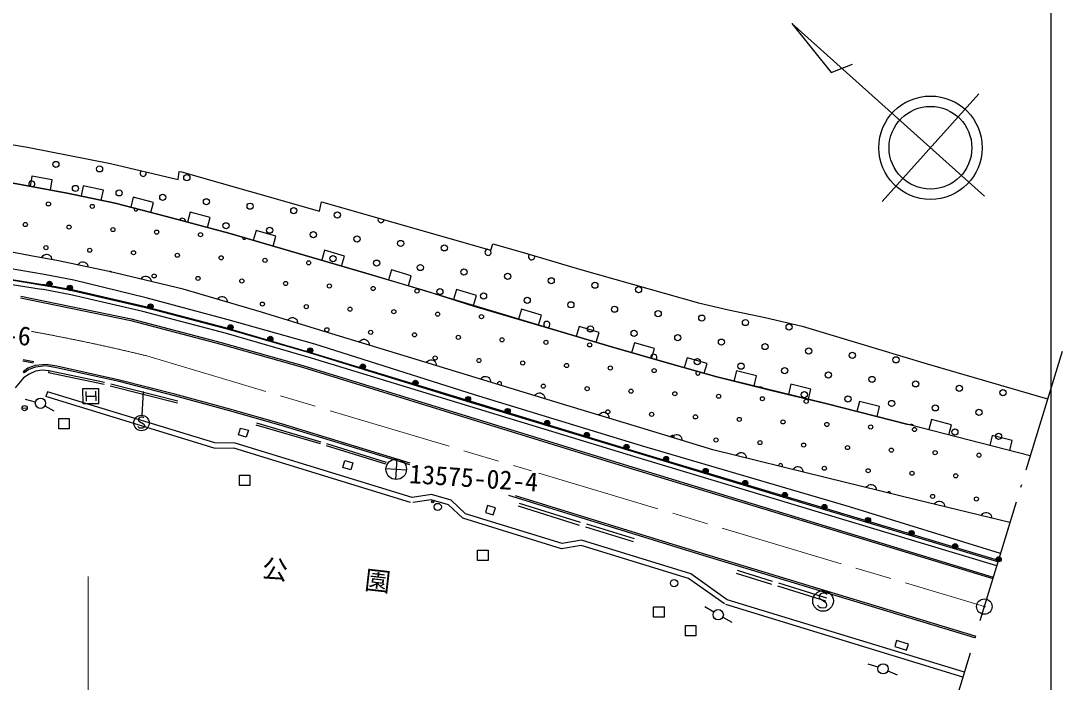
# Model space of a CAD drawing. Units: millimetres, scale not verified. Extents: x 40000 to 680000, y 20000 to 380000.
# Drawn here: x 479367 to 579500, y 275388 to 339375 of the extents above; entities that cross this region are included whole.
import ezdxf
from ezdxf.enums import TextEntityAlignment as Align

# ---------------------------------------------------------------- set-up
doc = ezdxf.new("R2010")
doc.units = ezdxf.units.MM
doc.header["$LTSCALE"] = 1000
doc.linetypes.add('CHAIN', pattern=[18.5, 12, -1.5, 3.5, -1.5])
doc.linetypes.add('LONG_DASHED_DOTTED', pattern=[15.25, 12, -1.5, 0.25, -1.5])
for name, color, linetype, lineweight in [('M-BGD', 7, 'Continuous', 25), ('M-BMK', 2, 'CHAIN', 13), ('M-BMK-LINE', 2, 'LONG_DASHED_DOTTED', 25), ('M-BMK-ROW', 30, 'Continuous', 25), ('M-BMK-SRVR', 3, 'Continuous', 25), ('M-OTRS', 6, 'Continuous', 25), ('M-STR-HTXT', 7, 'Continuous', 13), ('M-TTL-BAND', 7, 'Continuous', 25)]:
    doc.layers.add(name, color=color, linetype=linetype, lineweight=lineweight)
doc.styles.add('ＭＳ ゴシック', font='')
doc.styles.get('ＭＳ ゴシック').set_extended_font_data('MS Gothic')

msp = doc.modelspace()

# ---------------------------------------------------------------- linework, layer by layer
at = {"layer": 'M-BGD'}
for p, q in [((472047, 328489), (480039, 327153)), ((480039, 327153), (488046, 325556)), ((488046, 325556), (494592, 324024)), ((494592, 324024), (494703, 324780)), ((494703, 324780), (494906, 324753)), ((494906, 324753), (508250, 320957)), ((478630, 323648), (483874, 322705)), ((483874, 322705), (478630, 323648)), ((483874, 322705), (488493, 321728)), ((488493, 321728), (483874, 322705)), ((488493, 321728), (493448, 320436)), ((493448, 320436), (488493, 321728)), ((508250, 320957), (508446, 321860)), ((508446, 321860), (524819, 317185)), ((493448, 320436), (499500, 318815)), ((499500, 318815), (493448, 320436)), ((499500, 318815), (512746, 314967)), ((512746, 314967), (499500, 318815)), ((480876, 316542), (475721, 317515)), ((524819, 317185), (525018, 317797)), ((525018, 317797), (528077, 316919)), ((482872, 316170), (480876, 316542)), ((528077, 316919), (533409, 315360)), ((481649, 314824), (474611, 316019)), ((487913, 315107), (482872, 316170)), ((482099, 313680), (474202, 314981)), ((474445, 314509), (481390, 313420)), ((474617, 314963), (481491, 313877)), ((484517, 314278), (481649, 314824)), ((495067, 313405), (487913, 315107)), ((512746, 314967), (518441, 313284)), ((531615, 309281), (512746, 314967)), ((533409, 315360), (538536, 313887)), ((484203, 312866), (481390, 313420)), ((484471, 313317), (481491, 313877)), ((482099, 313680), (481902, 313718)), ((484064, 313301), (482099, 313680)), ((482296, 313648), (482099, 313680)), ((491500, 312561), (484517, 314278)), ((538536, 313887), (544916, 312104)), ((479340, 312576), (490029, 310386)), ((479370, 312722), (490063, 310532)), ((484064, 313301), (483869, 313346)), ((491851, 311502), (484064, 313301)), ((484260, 313263), (484064, 313301)), ((491167, 311250), (484203, 312866)), ((491291, 311728), (484471, 313317)), ((499434, 310450), (491500, 312561)), ((502640, 311173), (495067, 313405)), ((518441, 313284), (523184, 311773)), ((499173, 309664), (491291, 311728)), ((491851, 311502), (491658, 311552)), ((499584, 309477), (491851, 311502)), ((492046, 311457), (491851, 311502)), ((523184, 311773), (531615, 309281)), ((544916, 312104), (547799, 311427)), ((547799, 311427), (551352, 310669)), ((490063, 310532), (498745, 308247)), ((499271, 309116), (491167, 311250)), ((507822, 308093), (499434, 310450)), ((508694, 309314), (502640, 311173)), ((551352, 310669), (554933, 309824)), ((490029, 310386), (498705, 308102)), ((507657, 307197), (499173, 309664)), ((499584, 309477), (499392, 309533)), ((507287, 307249), (499584, 309477)), ((499777, 309427), (499584, 309477)), ((554933, 309824), (559944, 308321)), ((507471, 306744), (499271, 309116)), ((516448, 306962), (508694, 309314)), ((531615, 309281), (536476, 307829)), ((536476, 307829), (531615, 309281)), ((498705, 308102), (506605, 305876)), ((498745, 308247), (506648, 306020)), ((523245, 303179), (507822, 308093)), ((536476, 307829), (542320, 306147)), ((542320, 306147), (536476, 307829)), ((559944, 308321), (567025, 306194)), ((480597, 306245), (479584, 306442)), ((480625, 306393), (479613, 306589)), ((507287, 307249), (507096, 307308)), ((522552, 302544), (507287, 307249)), ((507479, 307194), (507287, 307249)), ((522785, 302058), (507471, 306744)), ((523012, 302508), (507657, 307197)), ((532188, 302151), (516448, 306962)), ((480064, 305765), (479611, 305426)), ((479611, 305426), (479701, 305305)), ((480137, 305632), (479701, 305305)), ((480759, 306020), (480064, 305765)), ((480793, 305873), (480137, 305632)), ((480781, 305470), (480197, 305197)), ((481813, 306133), (480759, 306020)), ((481438, 305574), (480781, 305470)), ((481808, 305981), (480793, 305873)), ((482091, 305512), (481438, 305574)), ((482829, 305801), (481808, 305981)), ((482855, 305949), (481813, 306133)), ((482091, 305512), (482050, 305317)), ((487477, 304371), (482091, 305512)), ((488898, 304466), (482829, 305801)), ((488933, 304612), (482855, 305949)), ((506605, 305876), (537240, 296430)), ((506648, 306020), (537284, 296573)), ((542320, 306147), (546674, 304930)), ((546674, 304930), (542320, 306147)), ((567025, 306194), (578652, 302791)), ((479647, 304832), (478823, 303854)), ((480197, 305197), (479647, 304832)), ((487436, 304175), (482050, 305317)), ((494228, 303103), (488898, 304466)), ((494265, 303249), (488933, 304612)), ((546674, 304930), (551837, 303627)), ((557202, 302358), (546674, 304930)), ((481955, 303493), (481809, 303015)), ((498149, 298540), (481955, 303493)), ((485673, 303528), (485680, 302591)), ((486610, 303535), (486617, 302598)), ((494515, 302390), (488024, 304043)), ((494565, 302583), (488074, 304237)), ((491198, 303523), (491064, 301224)), ((551837, 303627), (557202, 302358)), ((480791, 302495), (479820, 302736)), ((498071, 298041), (481809, 303015)), ((485676, 303059), (486614, 303066)), ((499559, 301658), (494228, 303103)), ((499599, 301803), (494265, 303249)), ((522552, 302544), (522360, 302602)), ((557008, 292105), (522552, 302544)), ((522743, 302485), (522552, 302544)), ((539199, 297577), (523012, 302508)), ((539396, 298266), (523245, 303179)), ((479500, 301920), (479996, 301887)), ((481711, 302127), (482581, 301635)), ((504557, 300228), (499559, 301658)), ((504598, 300372), (499599, 301803)), ((539058, 297089), (522785, 302058)), ((539315, 300002), (532188, 302151)), ((557202, 302358), (565191, 300335)), ((565191, 300335), (557202, 302358)), ((508403, 298628), (502202, 300456)), ((500431, 299309), (500627, 299978)), ((500627, 299978), (501379, 299758)), ((501379, 299758), (501183, 299089)), ((508346, 298436), (502145, 300264)), ((515909, 296759), (504554, 300228)), ((515953, 296903), (504598, 300372)), ((546301, 297868), (539315, 300002)), ((576976, 297284), (565191, 300335)), ((500109, 298513), (498149, 298540)), ((517209, 293257), (500109, 298513)), ((501183, 299089), (500431, 299309)), ((514745, 296661), (508980, 298456)), ((500102, 298013), (498071, 298041)), ((517062, 292779), (499962, 298035)), ((514685, 296470), (508920, 298265)), ((559304, 291568), (539199, 297577)), ((559504, 292359), (539396, 298266)), ((557271, 295153), (546301, 297868)), ((510517, 296157), (510710, 296831)), ((510710, 296831), (511476, 296611)), ((511476, 296611), (511283, 295938)), ((515741, 296986), (515608, 295000)), ((517005, 296420), (515909, 296759)), ((517015, 296574), (515953, 296903)), ((537240, 296430), (573367, 285418)), ((537284, 296573), (573410, 285562)), ((559516, 290948), (539058, 297089)), ((511283, 295938), (510517, 296157)), ((514682, 296059), (516668, 295926)), ((565945, 293046), (557271, 295153)), ((519090, 293562), (517209, 293257)), ((520986, 292989), (519090, 293562)), ((544928, 287788), (526565, 293465)), ((544972, 287931), (527212, 293422)), ((519056, 293050), (517289, 292763)), ((520730, 292544), (519056, 293050)), ((522124, 291249), (520730, 292544)), ((522381, 291693), (520986, 292989)), ((524517, 292493), (524311, 291816)), ((525263, 292267), (524517, 292493)), ((533414, 290565), (527494, 292409)), ((533503, 290851), (527583, 292695)), ((575019, 290851), (565945, 293046)), ((531709, 288823), (522381, 291693)), ((524311, 291816), (525058, 291590)), ((525058, 291590), (525263, 292267)), ((557008, 292105), (556816, 292163)), ((573862, 287047), (557008, 292105)), ((557199, 292047), (557008, 292105)), ((573901, 287174), (559304, 291568)), ((574109, 287860), (559504, 292359)), ((531673, 288311), (522124, 291249)), ((538635, 288962), (534003, 290404)), ((538724, 289249), (534092, 290690)), ((573743, 286655), (559516, 290948)), ((533554, 288610), (531673, 288311)), ((533590, 289122), (531709, 288823)), ((543948, 285422), (533554, 288610)), ((544172, 285876), (533590, 289122)), ((571626, 279696), (544929, 287787)), ((571670, 279840), (544972, 287931)), ((547403, 282968), (543948, 285422)), ((547692, 283375), (544172, 285876)), ((551986, 284862), (548582, 285913)), ((552074, 285149), (548670, 286200)), ((557214, 283236), (552568, 284677)), ((557302, 283523), (552656, 284963)), ((546378, 282181), (545518, 282691)), ((570463, 275874), (547546, 282897)), ((570609, 276353), (547692, 283375)), ((547244, 281682), (548118, 281195)), ((564065, 279424), (563886, 278856)), ((565212, 279061), (564065, 279424)), ((563886, 278856), (565032, 278494)), ((565032, 278494), (565212, 279061)), ((562272, 276836), (561315, 277128)), ((563209, 276491), (564126, 276094))]:
    msp.add_line(p, q, dxfattribs=at)
for points in [[(482236, 322999), (482413, 323984), (480445, 324338), (480268, 323353)], [(487162, 322010), (487369, 322988), (485412, 323402), (485205, 322423)], [(491938, 320830), (492191, 321798), (490255, 322302), (490003, 321334)], [(497440, 319367), (497699, 320333), (495767, 320851), (495508, 319885)], [(503772, 317574), (504051, 318535), (502130, 319093), (501851, 318132)], [(481382, 316448), (481443, 316553), (481520, 316638), (481633, 316729), (481752, 316768), (481874, 316781), (482027, 316752), (482136, 316696), (482233, 316617), (482309, 316491), (482350, 316384), (482366, 316264)], [(510395, 315650), (510674, 316611), (508753, 317169), (508474, 316208)], [(484903, 315742), (484966, 315846), (485045, 315929), (485161, 316017), (485281, 316053), (485403, 316063), (485555, 316031), (485662, 315973), (485758, 315891), (485830, 315763), (485869, 315656), (485882, 315535)], [(491003, 314372), (491069, 314474), (491150, 314555), (491268, 314640), (491389, 314673), (491511, 314680), (491662, 314644), (491768, 314583), (491861, 314499), (491931, 314370), (491966, 314261), (491976, 314140)], [(516848, 313731), (517137, 314689), (515222, 315266), (514933, 314308)], [(498374, 312430), (498445, 312529), (498530, 312606), (498652, 312684), (498775, 312711), (498897, 312711), (499046, 312667), (499149, 312601), (499237, 312512), (499300, 312379), (499330, 312268), (499333, 312147)], [(523138, 311835), (523427, 312793), (521512, 313370), (521223, 312413)], [(529428, 309940), (529716, 310897), (527802, 311474), (527513, 310517)], [(505189, 310390), (505261, 310488), (505347, 310564), (505470, 310641), (505593, 310666), (505716, 310665), (505864, 310619), (505966, 310552), (506053, 310462), (506114, 310328), (506143, 310217), (506145, 310096)], [(535004, 308269), (535290, 309227), (533374, 309799), (533088, 308841)], [(512093, 308283), (512164, 308381), (512250, 308457), (512373, 308535), (512495, 308560), (512618, 308560), (512766, 308515), (512869, 308447), (512956, 308358), (513018, 308224), (513047, 308113), (513049, 307993)], [(540359, 306712), (540636, 307673), (538714, 308226), (538437, 307265)], [(518593, 306306), (518665, 306404), (518751, 306480), (518874, 306557), (518997, 306583), (519119, 306582), (519267, 306536), (519370, 306469), (519457, 306379), (519518, 306245), (519547, 306135), (519549, 306014)], [(545460, 305270), (545729, 306233), (543803, 306771), (543534, 305808)], [(550277, 304050), (550514, 305021), (548572, 305496), (548334, 304525)], [(523840, 304702), (523912, 304801), (523998, 304876), (524121, 304954), (524243, 304979), (524366, 304978), (524514, 304933), (524616, 304865), (524704, 304775), (524765, 304642), (524794, 304531), (524796, 304410)], [(555541, 302764), (555779, 303735), (553836, 304210), (553598, 303238)], [(529087, 303099), (529159, 303197), (529244, 303273), (529367, 303350), (529490, 303375), (529613, 303374), (529761, 303329), (529863, 303261), (529951, 303172), (530012, 303038), (530041, 302927), (530043, 302806)], [(562166, 301101), (562411, 302071), (560473, 302561), (560227, 301592)], [(535273, 301221), (535345, 301319), (535430, 301395), (535553, 301473), (535676, 301499), (535798, 301498), (535947, 301454), (536049, 301386), (536137, 301297), (536199, 301164), (536228, 301053), (536231, 300932)], [(491277, 300954), (491236, 300999), (491179, 301024), (491100, 301039), (490984, 301038), (490887, 301011), (490805, 300954), (490757, 300871), (490754, 300785), (490758, 300729), (490788, 300654), (490841, 300613), (491252, 300380), (491297, 300313), (491328, 300219), (491321, 300129), (491295, 300058), (491243, 299990), (491127, 299955), (490955, 299954), (490880, 299965), (490808, 299998), (490748, 300054), (490695, 300139)], [(569106, 299322), (569356, 300290), (567420, 300791), (567169, 299823)], [(542330, 299081), (542402, 299179), (542488, 299255), (542611, 299333), (542734, 299358), (542856, 299357), (543005, 299312), (543107, 299244), (543194, 299154), (543255, 299021), (543284, 298910), (543287, 298789)], [(574998, 297796), (575249, 298764), (573313, 299265), (573062, 298297)], [(548558, 297309), (548625, 297411), (548707, 297492), (548825, 297575), (548946, 297607), (549069, 297613), (549219, 297576), (549325, 297514), (549417, 297429), (549486, 297299), (549520, 297190), (549529, 297069)], [(554043, 295952), (554110, 296054), (554191, 296134), (554310, 296218), (554431, 296250), (554554, 296256), (554704, 296218), (554810, 296156), (554902, 296072), (554970, 295941), (555005, 295832), (555014, 295712)], [(561122, 294218), (561188, 294320), (561270, 294400), (561388, 294485), (561509, 294517), (561631, 294524), (561782, 294487), (561888, 294425), (561981, 294341), (562049, 294211), (562085, 294102), (562094, 293982)], [(567728, 292615), (567794, 292717), (567875, 292798), (567993, 292883), (568114, 292915), (568237, 292921), (568387, 292885), (568493, 292823), (568586, 292739), (568655, 292609), (568690, 292500), (568700, 292380)], [(572265, 291518), (572331, 291620), (572412, 291701), (572530, 291785), (572651, 291818), (572774, 291824), (572924, 291788), (573030, 291726), (573123, 291642), (573192, 291512), (573227, 291403), (573237, 291283)], [(557299, 283875), (557248, 283939), (557176, 283979), (557073, 284006), (556918, 284016), (556786, 283990), (556671, 283922), (556599, 283817), (556586, 283702), (556586, 283627), (556619, 283525), (556686, 283465), (557208, 283114), (557262, 283021), (557294, 282893), (557276, 282774), (557234, 282682), (557159, 282597), (557001, 282562), (556771, 282577), (556673, 282599), (556581, 282650), (556506, 282731), (556444, 282850)]]:
    msp.add_lwpolyline(points, dxfattribs=at)
msp.add_lwpolyline([(485401, 302307), (485389, 303807), (486889, 303818), (486901, 302318)], close=True, dxfattribs=at)
for centre, radius in [((482767, 325474), 298), ((486988, 325046), 298), ((495430, 324190), 298), ((484663, 323150), 298), ((488884, 322721), 298), ((493105, 322293), 298), ((482049, 321655), 199), ((486285, 321412), 199), ((497326, 321865), 298), ((501547, 321437), 298), ((505768, 321009), 298), ((509989, 320581), 298), ((479809, 319659), 199), ((484045, 319416), 199), ((499223, 319541), 298), ((488281, 319172), 199), ((492516, 318928), 199), ((496752, 318685), 199), ((503444, 319113), 298), ((507665, 318685), 298), ((511886, 318257), 298), ((481805, 317420), 199), ((516107, 317829), 298), ((520328, 317401), 298), ((486041, 317176), 199), ((490277, 316932), 199), ((494512, 316689), 199), ((498748, 316445), 199), ((509561, 316360), 298), ((502984, 316201), 199), ((507219, 315958), 199), ((513782, 315932), 298), ((518003, 315504), 298), ((492273, 314693), 199), ((496508, 314449), 199), ((522224, 315076), 298), ((526445, 314648), 298), ((530666, 314220), 298), ((482139, 313926), 249), ((482146, 313925), 249), ((482139, 313926), 220), ((482146, 313925), 220), ((482139, 313926), 191), ((482146, 313925), 191), ((482139, 313926), 161), ((482146, 313925), 161), ((482139, 313926), 132), ((482146, 313925), 132), ((482139, 313926), 97.5), ((482146, 313925), 97.5), ((482139, 313926), 67.5), ((482146, 313925), 67.5), ((482139, 313926), 38.8), ((482146, 313925), 38.8), ((482139, 313926), 7.5), ((482146, 313925), 7.5), ((484111, 313545), 249), ((484120, 313543), 249), ((484111, 313545), 220), ((484120, 313543), 220), ((484111, 313545), 191), ((484120, 313543), 191), ((484111, 313545), 161), ((484120, 313543), 161), ((484111, 313545), 132), ((484120, 313543), 132), ((484111, 313545), 97.5), ((484120, 313543), 97.5), ((484111, 313545), 67.5), ((484120, 313543), 67.5), ((484111, 313545), 38.8), ((484120, 313543), 38.8), ((484111, 313545), 7.5), ((484120, 313543), 7.5), ((500744, 314205), 199), ((504980, 313962), 199), ((509215, 313718), 199), ((513451, 313474), 199), ((517687, 313231), 199), ((519900, 313180), 298), ((534887, 313792), 298), ((539108, 313364), 298), ((524121, 312752), 298), ((528342, 312324), 298), ((491907, 311744), 249), ((491914, 311742), 249), ((491907, 311744), 220), ((491914, 311742), 220), ((491907, 311744), 191), ((491914, 311742), 191), ((491907, 311744), 161), ((491914, 311742), 161), ((491907, 311744), 132), ((491914, 311742), 132), ((491907, 311744), 97.5), ((491914, 311742), 97.5), ((491907, 311744), 67.5), ((491914, 311742), 67.5), ((491907, 311744), 38.8), ((491914, 311742), 38.8), ((491907, 311744), 7.5), ((491914, 311742), 7.5), ((502740, 311966), 199), ((506976, 311722), 199), ((511211, 311478), 199), ((515447, 311235), 199), ((532563, 311896), 298), ((536784, 311468), 298), ((519682, 310991), 199), ((523918, 310747), 199), ((541005, 311040), 298), ((545226, 310612), 298), ((549447, 310184), 298), ((499647, 309718), 249), ((499653, 309716), 249), ((499647, 309718), 220), ((499653, 309716), 220), ((499647, 309718), 191), ((499653, 309716), 191), ((499647, 309718), 161), ((499653, 309716), 161), ((499647, 309718), 132), ((499653, 309716), 132), ((499647, 309718), 97.5), ((499653, 309716), 97.5), ((499647, 309718), 67.5), ((499653, 309716), 67.5), ((499647, 309718), 38.8), ((499653, 309716), 38.8), ((499647, 309718), 7.5), ((499653, 309716), 7.5), ((508972, 309482), 199), ((513207, 309239), 199), ((534459, 309571), 298), ((538680, 309143), 298), ((553668, 309756), 298), ((503505, 308602), 249), ((503505, 308602), 220), ((503505, 308602), 191), ((503505, 308602), 161), ((503505, 308602), 132), ((503505, 308602), 97.5), ((503505, 308602), 67.5), ((503505, 308602), 38.8), ((503505, 308602), 7.5), ((517443, 308995), 199), ((521678, 308751), 199), ((525914, 308508), 199), ((530150, 308264), 199), ((542901, 308715), 298), ((547122, 308287), 298), ((507356, 307488), 249), ((507360, 307487), 249), ((507356, 307488), 220), ((507360, 307487), 220), ((507356, 307488), 191), ((507360, 307487), 191), ((507356, 307488), 161), ((507360, 307487), 161), ((507356, 307488), 132), ((507360, 307487), 132), ((507356, 307488), 97.5), ((507360, 307487), 97.5), ((507356, 307488), 67.5), ((507360, 307487), 67.5), ((507356, 307488), 38.8), ((507360, 307487), 38.8), ((507356, 307488), 7.5), ((507360, 307487), 7.5), ((534385, 308020), 199), ((551343, 307859), 298), ((555564, 307431), 298), ((519439, 306755), 199), ((523674, 306512), 199), ((527910, 306268), 199), ((544798, 306391), 298), ((559785, 307003), 298), ((564006, 306575), 298), ((512449, 305919), 249), ((512449, 305919), 220), ((512449, 305919), 191), ((512449, 305919), 161), ((512449, 305919), 132), ((512449, 305919), 97.5), ((512449, 305919), 67.5), ((512449, 305919), 38.8), ((512449, 305919), 7.5), ((532146, 306024), 199), ((536381, 305781), 199), ((540617, 305537), 199), ((549019, 305963), 298), ((553240, 305535), 298), ((517537, 304350), 249), ((517537, 304350), 220), ((517537, 304350), 191), ((517537, 304350), 161), ((517537, 304350), 132), ((517537, 304350), 97.5), ((517537, 304350), 67.5), ((557461, 305107), 298), ((561682, 304679), 298), ((565903, 304251), 298), ((517537, 304350), 38.8), ((517537, 304350), 7.5), ((529906, 304028), 199), ((534142, 303785), 199), ((538377, 303541), 199), ((542613, 303297), 199), ((555136, 303210), 298), ((570124, 303823), 298), ((574345, 303395), 298), ((481276, 302374), 498), ((522624, 302782), 249), ((522625, 302782), 249), ((522624, 302782), 220), ((522625, 302782), 220), ((522624, 302782), 191), ((522625, 302782), 191), ((522624, 302782), 161), ((522625, 302782), 161), ((522624, 302782), 132), ((522625, 302782), 132), ((522624, 302782), 97.5), ((522625, 302782), 97.5), ((522624, 302782), 67.5), ((522625, 302782), 67.5), ((522624, 302782), 38.8), ((522625, 302782), 38.8), ((522624, 302782), 7.5), ((522625, 302782), 7.5), ((546849, 303054), 199), ((551084, 302810), 199), ((555320, 302566), 199), ((559357, 302782), 298), ((563578, 302354), 298), ((479748, 301903), 249), ((526452, 301623), 249), ((526452, 301623), 220), ((526452, 301623), 191), ((526452, 301623), 161), ((526452, 301623), 132), ((526452, 301623), 97.5), ((526452, 301623), 67.5), ((526452, 301623), 38.8), ((526452, 301623), 7.5), ((536138, 301545), 199), ((540373, 301301), 199), ((567799, 301926), 298), ((572020, 301498), 298), ((491048, 300468), 746), ((530281, 300463), 249), ((530281, 300463), 220), ((530281, 300463), 191), ((530281, 300463), 161), ((530281, 300463), 132), ((530281, 300463), 97.5), ((530281, 300463), 67.5), ((530281, 300463), 38.8), ((530281, 300463), 7.5), ((544609, 301058), 199), ((548845, 300814), 199), ((553080, 300570), 199), ((557316, 300327), 199), ((534109, 299303), 249), ((534109, 299303), 220), ((534109, 299303), 191), ((534109, 299303), 161), ((534109, 299303), 132), ((534109, 299303), 97.5), ((561552, 300083), 199), ((565787, 299839), 199), ((569696, 299602), 298), ((573917, 299174), 298), ((534109, 299303), 67.5), ((534109, 299303), 38.8), ((534109, 299303), 7.5), ((546605, 298818), 199), ((550841, 298574), 199), ((555076, 298331), 199), ((537937, 298143), 249), ((537937, 298143), 220), ((537937, 298143), 191), ((537937, 298143), 161), ((537937, 298143), 132), ((537937, 298143), 97.5), ((537937, 298143), 67.5), ((537937, 298143), 38.8), ((537937, 298143), 7.5), ((559312, 298087), 199), ((563547, 297843), 199), ((567783, 297600), 199), ((572019, 297356), 199), ((515675, 295993), 995), ((541766, 296983), 249), ((541766, 296983), 220), ((541766, 296983), 191), ((541766, 296983), 161), ((541766, 296983), 132), ((541766, 296983), 97.5), ((541766, 296983), 67.5), ((541766, 296983), 38.8), ((541766, 296983), 7.5), ((545594, 295823), 249), ((545594, 295823), 220), ((545594, 295823), 191), ((545594, 295823), 161), ((545594, 295823), 132), ((545594, 295823), 97.5), ((545594, 295823), 67.5), ((545594, 295823), 38.8), ((545594, 295823), 7.5), ((557072, 296091), 199), ((561308, 295847), 199), ((565543, 295604), 199), ((569779, 295360), 199), ((549423, 294663), 249), ((549423, 294663), 220), ((549423, 294663), 191), ((549423, 294663), 161), ((549423, 294663), 132), ((549423, 294663), 97.5), ((549423, 294663), 67.5), ((549423, 294663), 38.8), ((549423, 294663), 7.5), ((553251, 293503), 249), ((553251, 293503), 220), ((553251, 293503), 191), ((553251, 293503), 161), ((553251, 293503), 132), ((553251, 293503), 97.5), ((553251, 293503), 67.5), ((553251, 293503), 38.8), ((553251, 293503), 7.5), ((567539, 293364), 199), ((519205, 292833), 100), ((519689, 292343), 350), ((557079, 292343), 249), ((557080, 292343), 249), ((557079, 292343), 220), ((557080, 292343), 220), ((557079, 292343), 191), ((557080, 292343), 191), ((557079, 292343), 161), ((557080, 292343), 161), ((557079, 292343), 132), ((557080, 292343), 132), ((557079, 292343), 97.5), ((557080, 292343), 97.5), ((557079, 292343), 67.5), ((557080, 292343), 67.5), ((571775, 293120), 199), ((557079, 292343), 38.8), ((557080, 292343), 38.8), ((557079, 292343), 7.5), ((557080, 292343), 7.5), ((561293, 291079), 249), ((561293, 291079), 220), ((561293, 291079), 191), ((561293, 291079), 161), ((561293, 291079), 132), ((561293, 291079), 97.5), ((561293, 291079), 67.5), ((561293, 291079), 38.8), ((561293, 291079), 7.5), ((565506, 289814), 249), ((565506, 289814), 220), ((565506, 289814), 191), ((565506, 289814), 161), ((565506, 289814), 132), ((565506, 289814), 97.5), ((565506, 289814), 67.5), ((565506, 289814), 38.8), ((565506, 289814), 7.5), ((569720, 288550), 249), ((569720, 288550), 220), ((569720, 288550), 191), ((569720, 288550), 161), ((569720, 288550), 132), ((569720, 288550), 97.5), ((569720, 288550), 67.5), ((569720, 288550), 38.8), ((569720, 288550), 7.5), ((573934, 287285), 249), ((573934, 287285), 220), ((573934, 287285), 191), ((573934, 287285), 161), ((573934, 287285), 132), ((573934, 287285), 97.5), ((573934, 287285), 67.5), ((573934, 287285), 38.8), ((573934, 287285), 7.5), ((542544, 284973), 350), ((556947, 283252), 995), ((546808, 281925), 498), ((572543, 282709), 22.5), ((562750, 276690), 498)]:
    msp.add_circle(centre, radius, dxfattribs=at)
for centre, radius, start, end in [((491209, 324618), 298, 126.71593, 26.93908), ((480442, 323578), 298, 292.34438, 227.27616), ((490520, 321168), 199, 156.57411, 354.20289), ((495002, 319969), 298, 354.54796, 155.46564), ((514210, 320153), 298, 152.81446, 355.31913), ((500988, 318441), 199, 179.97454, 327.62649), ((524549, 316973), 298, 95.15025, 52.98333), ((528770, 316545), 298, 130.1766, 17.2274), ((488037, 314936), 199, 30.1619, 123.07429), ((498504, 312209), 199, 45.03655, 102.11502), ((528154, 310504), 199, 238.04942, 269.02009), ((530238, 309999), 298, 266.29473, 240.16265), ((540577, 306819), 298, 310.84249, 197.04732), ((544853, 305293), 199, 119.39632, 29.36515), ((568227, 306147), 298, 242.75086, 264.62794), ((525670, 304272), 199, 304.57546, 201.43307), ((550915, 303638), 298, 42.61014, 109.93042), ((565475, 300030), 298, 35.9209, 116.23127), ((542369, 299062), 199, 345.05299, 160.96839), ((552837, 296335), 199, 321.84473, 190.35551), ((563304, 293608), 199, 9.31837, 143.37446), ((574818, 290191), 23.2, 73.05389, 253.10509), ((574818, 290191), 4.5, 72.94724, 253.21175)]:
    msp.add_arc(centre, radius, start, end, dxfattribs=at)
at = {"layer": 'M-BMK'}
for p, q in [((491562, 306958), (528741, 295826)), ((529478, 295605), (572543, 282710))]:
    msp.add_line(p, q, dxfattribs=at)
msp.add_arc((446597, 122356), 190000, 76.31055, 79.74867, dxfattribs=at)
at = {"layer": 'M-BMK-LINE'}
msp.add_line((580053, 307397), (564956, 257770), dxfattribs=at)
at = {"layer": 'M-BMK-ROW'}
for points in [[(483054, 299914), (483054, 300914), (484054, 300914), (484054, 299914)], [(500523, 294418), (500523, 295418), (501523, 295418), (501523, 294418)], [(523551, 287172), (523551, 288172), (524551, 288172), (524551, 287172)], [(540569, 281681), (540569, 282681), (541569, 282681), (541569, 281681)], [(543638, 279884), (543638, 280884), (544638, 280884), (544638, 279884)]]:
    msp.add_lwpolyline(points, close=True, dxfattribs=at)
at = {"layer": 'M-BMK-SRVR'}
for p, q in [((553931, 339103), (557732, 334354)), ((553931, 339103), (572547, 322417)), ((557732, 334354), (559811, 335176)), ((572007, 332301), (562663, 321877))]:
    msp.add_line(p, q, dxfattribs=at)
for centre, radius in [((567335, 327089), 5000), ((567335, 327089), 4000), ((572543, 282709), 746)]:
    msp.add_circle(centre, radius, dxfattribs=at)
at = {"layer": 'M-OTRS'}
for radius in [49.8, 1.5]:
    msp.add_circle((572543, 282710), radius, dxfattribs=at)
at = {"layer": 'M-STR-HTXT'}
msp.add_line((485880, 285632), (485880, 257800), dxfattribs=at)
at = {"layer": 'M-TTL-BAND'}
msp.add_line((579000, 20000), (579000, 370000), dxfattribs=at)

# ---------------------------------------------------------------- texts
at = {"layer": 'M-BGD', "style": 'ＭＳ ゴシック'}
for s, rotation, p in [('13575-02-6', 356.2, (467809, 308211)), ('13575-02-4', 356.2, (516852, 294110)), ('公\u3000\u3000\u3000園', 353.5, (502550, 285007))]:
    msp.add_text(s, height=1833, rotation=rotation, dxfattribs=at).set_placement(p, align=Align.BOTTOM_LEFT)

doc.saveas('drawing.dxf')
